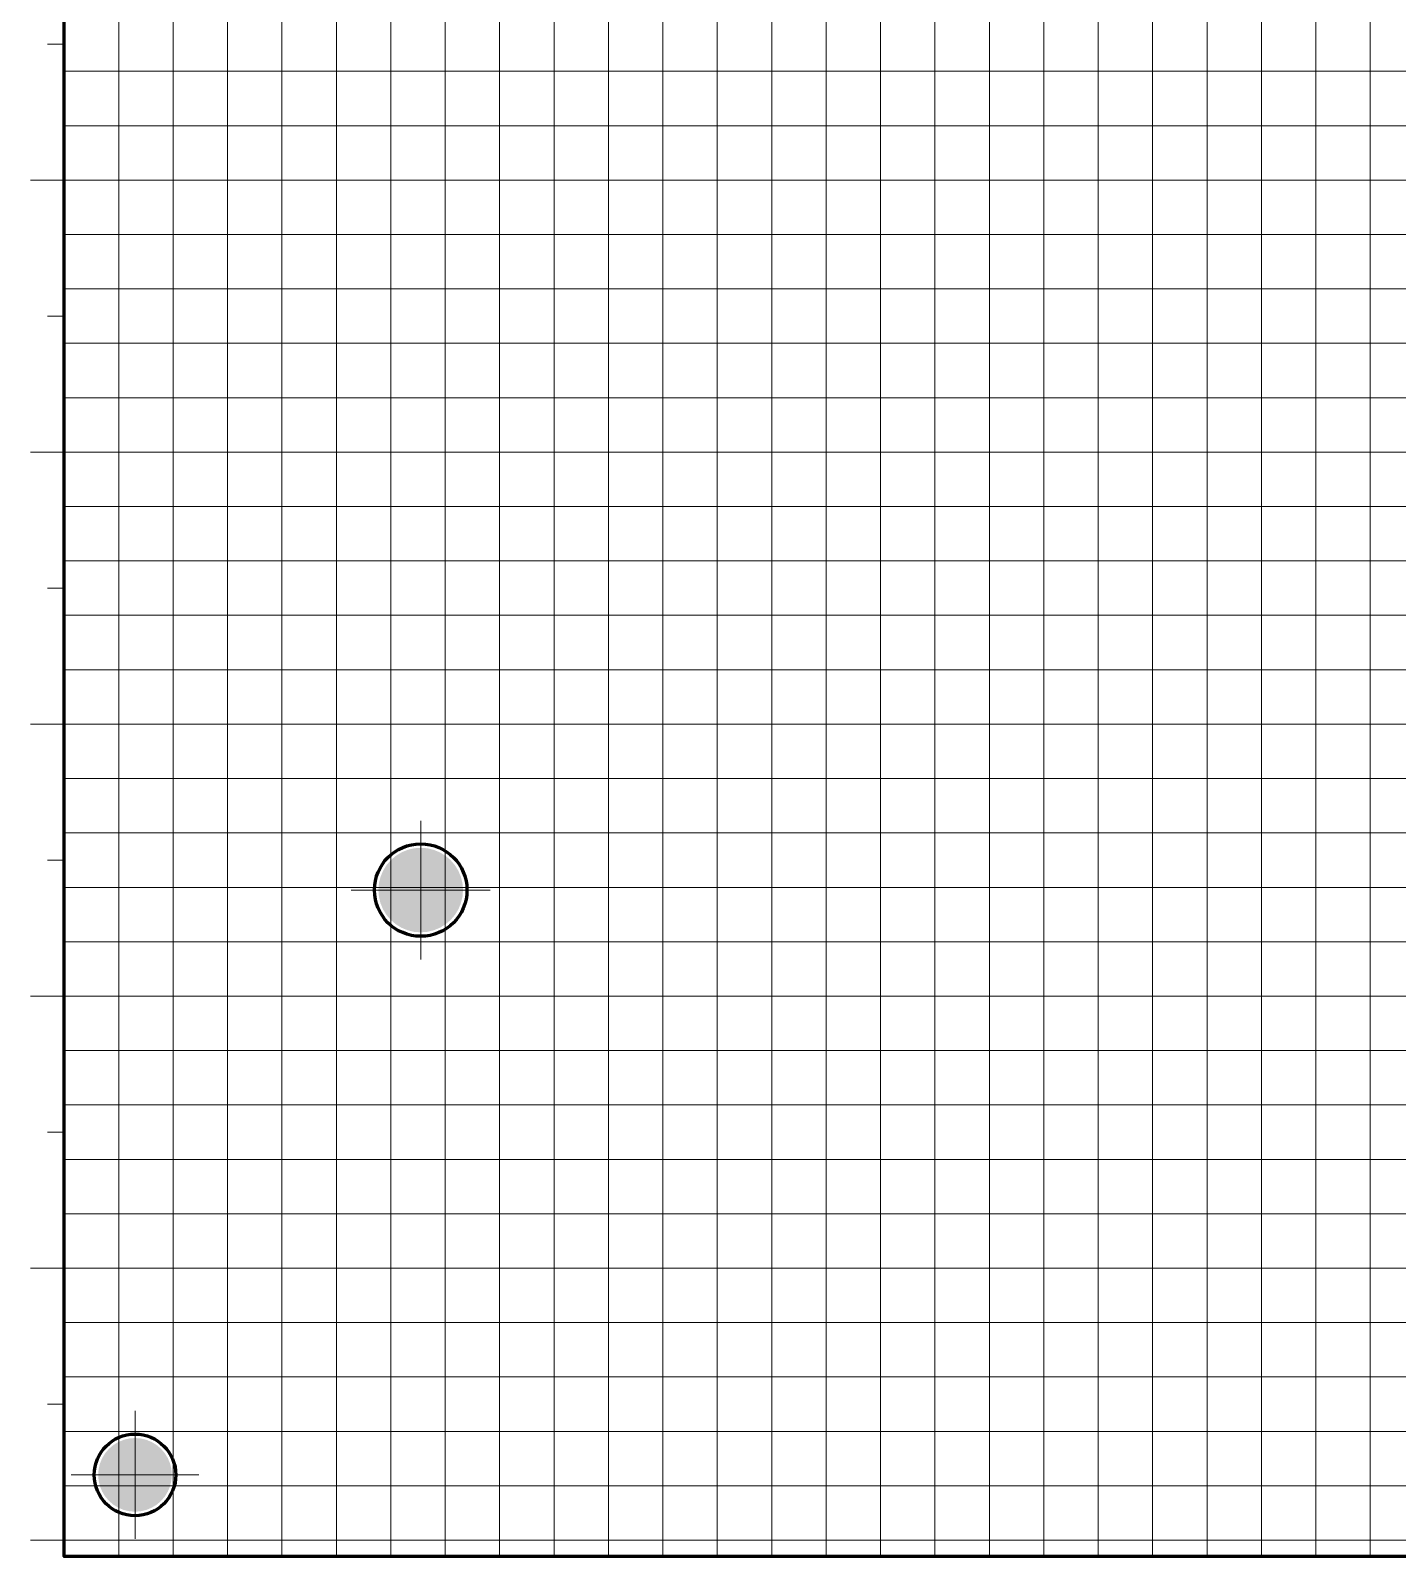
# Model space of a CAD drawing. Extents: x 346 to 4955, y 45 to 639.
# Drawn here: x 1616.2 to 1716.3, y 229.7 to 341.5 of the extents above; entities that cross this region are included whole.
import ezdxf

# ---------------------------------------------------------------- set-up
doc = ezdxf.new("R2010")
doc.units = 0
doc.header["$MEASUREMENT"] = 0
doc.layers.add('PDF _Геометрия', color=7, linetype='CONTINUOUS')
doc.layers.add('PDF _Сплошная заливка', color=7, linetype='CONTINUOUS')

msp = doc.modelspace()

# ---------------------------------------------------------------- hatches: boundary and pattern name
at = {"layer": 'PDF _Сплошная заливка', "transparency": 33554559}
for points in [[(1644.796, 278.539), (1644.796, 281.638), (1644.311, 281.6), (1643.838, 281.486), (1643.389, 281.3), (1642.974, 281.046), (1642.605, 280.73), (1642.289, 280.361), (1642.035, 279.946), (1641.849, 279.497), (1641.735, 279.024), (1641.697, 278.539)], [(1644.796, 278.539), (1647.894, 278.539), (1647.856, 279.024), (1647.742, 279.497), (1647.556, 279.946), (1647.302, 280.361), (1646.986, 280.73), (1646.617, 281.046), (1646.202, 281.3), (1645.753, 281.486), (1645.28, 281.6), (1644.796, 281.638)], [(1644.796, 278.539), (1644.796, 275.44), (1645.28, 275.478), (1645.753, 275.591), (1646.202, 275.777), (1646.617, 276.031), (1646.986, 276.347), (1647.302, 276.717), (1647.556, 277.132), (1647.742, 277.581), (1647.856, 278.054), (1647.894, 278.539)], [(1623.872, 235.682), (1623.872, 238.381), (1623.45, 238.348), (1623.038, 238.249), (1622.647, 238.087), (1622.286, 237.866), (1621.964, 237.59), (1621.688, 237.268), (1621.467, 236.907), (1621.305, 236.516), (1621.206, 236.104), (1621.173, 235.682)], [(1623.872, 235.682), (1621.173, 235.682), (1621.206, 235.259), (1621.305, 234.847), (1621.467, 234.456), (1621.688, 234.095), (1621.964, 233.773), (1622.286, 233.498), (1622.647, 233.277), (1623.038, 233.114), (1623.45, 233.016), (1623.872, 232.982)]]:
    msp.add_hatch(color=256, dxfattribs=at).paths.add_polyline_path(points)
at = {"layer": 'PDF _Сплошная заливка', "true_color": 0xffffff, "transparency": 33554559}
for points in [[(1641.697, 278.539), (1641.735, 278.054), (1641.849, 277.581), (1642.035, 277.132), (1642.289, 276.717), (1642.605, 276.347), (1642.974, 276.031), (1643.389, 275.777), (1643.838, 275.591), (1644.311, 275.478), (1644.796, 275.44), (1644.796, 278.539)], [(1626.57, 235.682), (1626.537, 236.104), (1626.438, 236.516), (1626.276, 236.907), (1626.055, 237.268), (1625.78, 237.59), (1625.458, 237.866), (1625.097, 238.087), (1624.706, 238.249), (1624.294, 238.348), (1623.872, 238.381), (1623.872, 235.682)], [(1623.872, 232.982), (1624.294, 233.016), (1624.706, 233.114), (1625.097, 233.277), (1625.458, 233.498), (1625.78, 233.773), (1626.055, 234.095), (1626.276, 234.456), (1626.438, 234.847), (1626.537, 235.259), (1626.57, 235.682), (1623.872, 235.682)]]:
    msp.add_hatch(color=7, dxfattribs=at).paths.add_polyline_path(points)

# ---------------------------------------------------------------- linework, layer by layer
at = {"layer": 'PDF _Геометрия', "lineweight": 18}
for points in [[(1617.455, 589.702), (1618.691, 589.702), (1618.691, 229.702), (1860.012, 229.702), (1860.012, 589.702), (1618.691, 589.702), (1616.219, 589.702)], [(1622.676, 229.702), (1622.676, 589.702)], [(1626.661, 229.702), (1626.661, 589.702)], [(1630.647, 229.702), (1630.647, 589.702)], [(1634.632, 229.702), (1634.632, 589.702)], [(1638.618, 229.702), (1638.618, 589.702)], [(1642.603, 229.702), (1642.603, 589.702)], [(1646.589, 229.702), (1646.589, 589.702)], [(1650.574, 229.702), (1650.574, 589.702)], [(1654.56, 229.702), (1654.56, 589.702)], [(1658.545, 229.702), (1658.545, 589.702)], [(1662.531, 229.702), (1662.531, 589.702)], [(1666.517, 229.702), (1666.517, 589.702)], [(1670.502, 229.702), (1670.502, 589.702)], [(1674.487, 229.702), (1674.487, 589.702)], [(1678.473, 229.702), (1678.473, 589.702)], [(1682.458, 229.702), (1682.458, 589.702)], [(1686.444, 229.702), (1686.444, 589.702)], [(1690.429, 229.702), (1690.429, 589.702)], [(1694.415, 229.702), (1694.415, 589.702)], [(1698.4, 229.702), (1698.4, 589.702)], [(1702.386, 229.702), (1702.386, 589.702)], [(1706.371, 229.702), (1706.371, 589.702)], [(1710.357, 229.702), (1710.357, 589.702)], [(1714.342, 229.702), (1714.342, 589.702)], [(1617.455, 340.532), (1618.691, 340.532)], [(1618.691, 338.539), (1860.012, 338.539)], [(1618.691, 334.552), (1860.012, 334.552)], [(1617.455, 330.565), (1618.691, 330.565), (1616.219, 330.565)], [(1618.691, 330.565), (1860.012, 330.565)], [(1618.691, 326.579), (1860.012, 326.579)], [(1618.691, 322.592), (1860.012, 322.592)], [(1617.455, 320.598), (1618.691, 320.598)], [(1618.691, 318.605), (1860.012, 318.605)], [(1618.691, 314.618), (1860.012, 314.618)], [(1617.455, 310.632), (1618.691, 310.632), (1616.219, 310.632)], [(1618.691, 310.632), (1860.012, 310.632)], [(1618.691, 306.645), (1860.012, 306.645)], [(1618.691, 302.658), (1860.012, 302.658)], [(1617.455, 300.665), (1618.691, 300.665)], [(1618.691, 298.672), (1860.012, 298.672)], [(1618.691, 294.685), (1860.012, 294.685)], [(1617.455, 290.698), (1618.691, 290.698), (1616.219, 290.698)], [(1618.691, 290.698), (1860.012, 290.698)], [(1618.691, 286.712), (1860.012, 286.712)], [(1644.796, 273.456), (1644.796, 283.622)], [(1618.691, 282.725), (1860.012, 282.725)], [(1617.455, 280.731), (1618.691, 280.731)], [(1618.691, 278.738), (1860.012, 278.738)], [(1639.714, 278.539), (1649.877, 278.539)], [(1618.691, 274.751), (1860.012, 274.751)], [(1617.455, 270.765), (1618.691, 270.765), (1616.219, 270.765)], [(1618.691, 270.765), (1860.012, 270.765)], [(1618.691, 266.778), (1860.012, 266.778)], [(1618.691, 262.791), (1860.012, 262.791)], [(1617.455, 260.798), (1618.691, 260.798)], [(1618.691, 258.805), (1860.012, 258.805)], [(1618.691, 254.818), (1860.012, 254.818)], [(1617.455, 250.831), (1618.691, 250.831), (1616.219, 250.831)], [(1618.691, 250.831), (1860.012, 250.831)], [(1618.691, 246.845), (1860.012, 246.845)], [(1618.691, 242.858), (1860.012, 242.858)], [(1617.455, 240.864), (1618.691, 240.864)], [(1623.872, 230.997), (1623.872, 240.366)], [(1618.691, 238.871), (1860.012, 238.871)], [(1618.691, 234.884), (1860.012, 234.884)], [(1619.189, 235.682), (1628.555, 235.682)], [(1617.455, 230.898), (1618.691, 230.898), (1616.219, 230.898)], [(1618.691, 230.898), (1860.012, 230.898)]]:
    msp.add_lwpolyline(points, dxfattribs=at)
at = {"layer": 'PDF _Геометрия', "lineweight": 60}
for points in [[(1860.012, 589.702), (1860.012, 229.702), (1618.691, 229.702), (1618.691, 589.702)], [(1860.012, 589.702), (1860.012, 229.702), (1618.691, 229.702), (1618.691, 589.701)]]:
    msp.add_lwpolyline(points, close=True, dxfattribs=at)
for centre, radius in [((1644.795, 278.539), 3.388), ((1623.871, 235.682), 2.99)]:
    msp.add_circle(centre, radius, dxfattribs=at)

doc.saveas('drawing.dxf')
